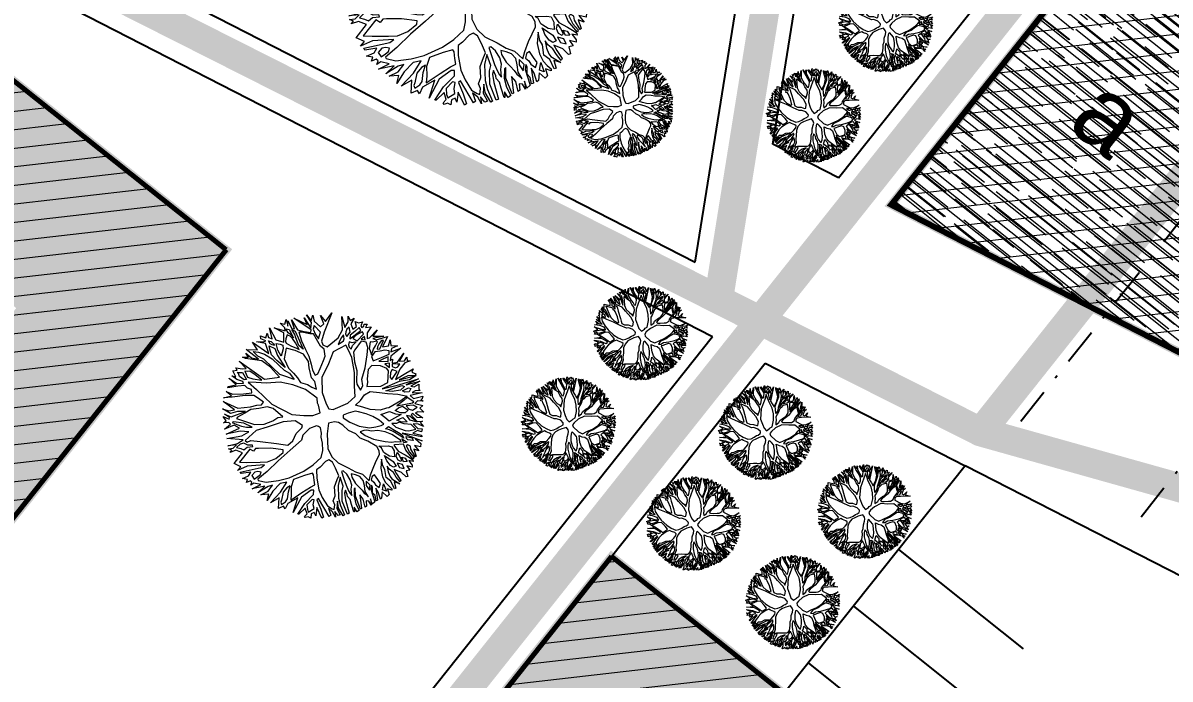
# Model space of a CAD drawing. Header units: metres. Extents: x -664657 to -643449, y -1076720 to -1062383.
# Drawn here: x -660393.02 to -660353.42, y -1066164.89 to -1066142.26 of the extents above; entities that cross this region are included whole.
import ezdxf

# ---------------------------------------------------------------- set-up
doc = ezdxf.new("R2010")
doc.units = ezdxf.units.M
doc.header["$LTSCALE"] = 0.1
for name, pattern in [('DASHDOT', [25.4, 12.7, -6.35, 0, -6.35]), ('DASHED', [19.05, 12.7, -6.35]), ('DIVIDE', [31.75, 12.7, -6.35, 0, -6.35, 0, -6.35])]:
    doc.linetypes.add(name, pattern=pattern)
doc.layers.get('0').update_dxf_attribs({"color": 8, "lineweight": 9})
for name, color, linetype in [('AA_THER_DOPRAVA', 142, 'Continuous'), ('AA_THER_KOMUNIKACE', 201, 'Continuous'), ('AA_THER_osy', 46, 'DASHDOT'), ('AA_THER_popis', 6, 'Continuous'), ('AA_THER_srafy', 52, 'Continuous'), ('AA_THER_SRAFY KATASTR', 14, 'Continuous'), ('AA_THER_čerchovaná', 84, 'DIVIDE')]:
    doc.layers.add(name, color=color, linetype=linetype)
doc.layers.add('AA_THER_silná', color=1, linetype='Continuous', lineweight=70)
doc.layers.add('AA_THER_STAFAZ', color=252, linetype='Continuous', lineweight=0)
doc.styles.get("Standard").update_dxf_attribs({"font": 'arial.ttf', "width": 0.8})
pattern_1 = [(6.512676, (-656030.26, -1069498.5804), (-0.07202362, 0.63090221), [])]

# ---------------------------------------------------------------- blocks, each defined once
blk = doc.blocks.new('A$C0C461CEA')
for p, q in [((0.191, 0.795), (0.205, 0.826)), ((0.205, 0.826), (0.247, 0.779)), ((0.303, 0.735), (0.335, 0.855)), ((0.335, 0.855), (0.332, 0.706)), ((0.448, 0.732), (0.381, 0.832)), ((0.381, 0.832), (0.473, 0.745)), ((0.483, 0.777), (0.463, 0.845)), ((0.463, 0.845), (0.503, 0.812)), ((0.503, 0.812), (0.541, 0.849)), ((0.541, 0.849), (0.523, 0.775)), ((0.523, 0.775), (0.552, 0.829)), ((0.552, 0.829), (0.55, 0.733)), ((-0.025, 0.681), (-0.029, 0.73)), ((-0.029, 0.73), (-0.001, 0.656)), ((0.063, 0.606), (-0.009, 0.765)), ((-0.009, 0.765), (0.101, 0.706)), ((0.101, 0.706), (0.094, 0.804)), ((0.094, 0.804), (0.195, 0.61)), ((0.214, 0.725), (0.134, 0.788)), ((0.134, 0.788), (0.212, 0.751)), ((0.231, 0.749), (0.191, 0.795)), ((0.195, 0.61), (0.214, 0.725)), ((0.212, 0.751), (0.231, 0.749)), ((0.247, 0.779), (0.283, 0.818)), ((0.256, 0.734), (0.28, 0.713)), ((0.257, 0.695), (0.256, 0.734)), ((0.283, 0.818), (0.273, 0.766)), ((0.273, 0.766), (0.303, 0.735)), ((0.398, 0.641), (0.448, 0.732)), ((0.473, 0.745), (0.483, 0.777)), ((0.49, 0.711), (0.491, 0.762)), ((0.491, 0.762), (0.519, 0.739)), ((0.519, 0.739), (0.518, 0.634)), ((0.544, 0.723), (0.568, 0.689)), ((0.547, 0.66), (0.544, 0.723)), ((0.55, 0.733), (0.572, 0.716)), ((0.572, 0.716), (0.592, 0.82)), ((0.592, 0.82), (0.599, 0.69)), ((0.732, 0.619), (0.623, 0.824)), ((0.623, 0.824), (0.721, 0.691)), ((0.721, 0.691), (0.725, 0.772)), ((0.725, 0.772), (0.739, 0.638)), ((0.773, 0.691), (0.762, 0.79)), ((0.762, 0.79), (0.78, 0.708)), ((0.782, 0.71), (0.826, 0.755)), ((0.826, 0.755), (0.807, 0.687)), ((-0.25, 0.553), (-0.251, 0.627)), ((-0.251, 0.627), (-0.205, 0.61)), ((-0.205, 0.61), (-0.205, 0.641)), ((-0.205, 0.641), (-0.143, 0.596)), ((-0.108, 0.579), (-0.136, 0.688)), ((-0.136, 0.688), (-0.031, 0.479)), ((-0.062, 0.681), (-0.084, 0.71)), ((-0.084, 0.71), (-0.025, 0.681)), ((0.086, 0.573), (-0.062, 0.681)), ((-0.001, 0.656), (0.063, 0.606)), ((0.049, 0.709), (0.1, 0.674)), ((0.071, 0.64), (0.049, 0.709)), ((0.115, 0.58), (0.071, 0.64)), ((0.1, 0.674), (0.148, 0.626)), ((0.148, 0.626), (0.198, 0.54)), ((0.212, 0.581), (0.226, 0.644)), ((0.226, 0.644), (0.236, 0.684)), ((0.236, 0.684), (0.278, 0.625)), ((0.272, 0.676), (0.257, 0.695)), ((0.278, 0.625), (0.267, 0.543)), ((0.291, 0.657), (0.272, 0.676)), ((0.28, 0.713), (0.29, 0.678)), ((0.29, 0.678), (0.291, 0.657)), ((0.298, 0.594), (0.316, 0.668)), ((0.316, 0.668), (0.354, 0.641)), ((0.332, 0.706), (0.398, 0.641)), ((0.354, 0.641), (0.373, 0.618)), ((0.419, 0.639), (0.417, 0.618)), ((0.438, 0.663), (0.419, 0.639)), ((0.471, 0.697), (0.438, 0.663)), ((0.482, 0.682), (0.471, 0.697)), ((0.492, 0.669), (0.482, 0.682)), ((0.505, 0.682), (0.49, 0.711)), ((0.503, 0.634), (0.492, 0.669)), ((0.512, 0.575), (0.503, 0.634)), ((0.518, 0.634), (0.505, 0.682)), ((0.53, 0.531), (0.539, 0.622)), ((0.539, 0.622), (0.547, 0.66)), ((0.568, 0.689), (0.562, 0.609)), ((0.6, 0.66), (0.581, 0.563)), ((0.599, 0.69), (0.656, 0.641)), ((0.629, 0.644), (0.6, 0.66)), ((0.699, 0.587), (0.629, 0.644)), ((0.656, 0.641), (0.716, 0.594)), ((0.716, 0.594), (0.732, 0.619)), ((0.739, 0.638), (0.773, 0.691)), ((0.785, 0.647), (0.756, 0.617)), ((0.78, 0.708), (0.782, 0.71)), ((0.811, 0.549), (0.785, 0.647)), ((0.807, 0.687), (0.84, 0.599)), ((1.024, 0.679), (0.847, 0.53)), ((0.888, 0.613), (0.897, 0.711)), ((0.897, 0.711), (0.915, 0.627)), ((0.915, 0.627), (1.024, 0.679)), ((-0.291, 0.473), (-0.326, 0.577)), ((-0.326, 0.577), (-0.279, 0.488)), ((-0.256, 0.522), (-0.284, 0.582)), ((-0.284, 0.582), (-0.25, 0.553)), ((-0.207, 0.472), (-0.256, 0.522)), ((-0.215, 0.587), (-0.164, 0.562)), ((-0.208, 0.57), (-0.215, 0.587)), ((-0.212, 0.536), (-0.208, 0.57)), ((-0.186, 0.48), (-0.212, 0.536)), ((-0.164, 0.562), (-0.163, 0.47)), ((-0.143, 0.596), (-0.108, 0.579)), ((-0.134, 0.562), (-0.138, 0.487)), ((-0.111, 0.544), (-0.134, 0.562)), ((-0.084, 0.536), (-0.111, 0.544)), ((-0.05, 0.471), (-0.084, 0.536)), ((0.141, 0.467), (0.086, 0.573)), ((0.154, 0.458), (0.115, 0.58)), ((0.198, 0.54), (0.234, 0.438)), ((0.236, 0.499), (0.212, 0.581)), ((0.267, 0.543), (0.281, 0.388)), ((0.299, 0.519), (0.298, 0.594)), ((0.359, 0.578), (0.299, 0.519)), ((0.392, 0.572), (0.318, 0.477)), ((0.373, 0.618), (0.359, 0.578)), ((0.469, 0.501), (0.392, 0.572)), ((0.417, 0.618), (0.449, 0.568)), ((0.449, 0.568), (0.492, 0.518)), ((0.492, 0.518), (0.511, 0.491)), ((0.511, 0.491), (0.512, 0.575)), ((0.551, 0.471), (0.53, 0.531)), ((0.562, 0.609), (0.551, 0.471)), ((0.581, 0.563), (0.574, 0.456)), ((0.735, 0.569), (0.699, 0.587)), ((0.736, 0.502), (0.735, 0.569)), ((0.756, 0.617), (0.75, 0.55)), ((0.75, 0.55), (0.759, 0.494)), ((0.759, 0.494), (0.811, 0.549)), ((0.847, 0.53), (0.772, 0.454)), ((0.84, 0.599), (0.888, 0.613)), ((1.039, 0.454), (1.103, 0.589)), ((1.103, 0.589), (1.074, 0.465)), ((1.137, 0.506), (1.166, 0.562)), ((1.166, 0.562), (1.164, 0.508)), ((-0.394, 0.388), (-0.424, 0.459)), ((-0.424, 0.459), (-0.372, 0.399)), ((-0.386, 0.487), (-0.377, 0.497)), ((-0.28, 0.452), (-0.386, 0.487)), ((-0.377, 0.497), (-0.291, 0.473)), ((-0.209, 0.421), (-0.28, 0.452)), ((-0.279, 0.488), (-0.209, 0.448)), ((-0.209, 0.448), (-0.207, 0.472)), ((-0.194, 0.381), (-0.209, 0.421)), ((-0.163, 0.47), (-0.186, 0.48)), ((-0.157, 0.436), (-0.114, 0.321)), ((-0.081, 0.391), (-0.157, 0.436)), ((-0.138, 0.487), (-0.095, 0.443)), ((-0.095, 0.443), (-0.013, 0.385)), ((-0.013, 0.385), (-0.05, 0.471)), ((-0.031, 0.479), (0.019, 0.379)), ((0.175, 0.322), (0.141, 0.467)), ((0.193, 0.345), (0.154, 0.458)), ((0.234, 0.438), (0.258, 0.367)), ((0.281, 0.388), (0.236, 0.499)), ((0.314, 0.414), (0.309, 0.363)), ((0.318, 0.477), (0.314, 0.414)), ((0.532, 0.422), (0.469, 0.501)), ((0.54, 0.324), (0.532, 0.422)), ((0.574, 0.456), (0.571, 0.374)), ((0.738, 0.409), (0.736, 0.502)), ((0.772, 0.454), (0.768, 0.41)), ((0.955, 0.401), (1.039, 0.454)), ((1.06, 0.421), (1.046, 0.396)), ((1.085, 0.438), (1.06, 0.421)), ((1.074, 0.465), (1.137, 0.506)), ((1.117, 0.447), (1.085, 0.438)), ((1.102, 0.394), (1.117, 0.447)), ((1.154, 0.472), (1.142, 0.409)), ((1.142, 0.409), (1.193, 0.416)), ((1.213, 0.508), (1.154, 0.472)), ((1.164, 0.508), (1.213, 0.508)), ((1.193, 0.416), (1.206, 0.47)), ((1.206, 0.47), (1.232, 0.441)), ((1.232, 0.441), (1.276, 0.429)), ((1.276, 0.429), (1.239, 0.399)), ((-0.436, 0.238), (-0.503, 0.376)), ((-0.503, 0.376), (-0.397, 0.235)), ((-0.394, 0.371), (-0.482, 0.412)), ((-0.482, 0.412), (-0.394, 0.388)), ((-0.256, 0.32), (-0.394, 0.371)), ((-0.372, 0.399), (-0.265, 0.347)), ((-0.265, 0.347), (-0.176, 0.312)), ((-0.174, 0.275), (-0.256, 0.32)), ((-0.162, 0.346), (-0.194, 0.381)), ((-0.176, 0.312), (-0.162, 0.346)), ((-0.114, 0.321), (-0.04, 0.095)), ((0.012, 0.333), (-0.081, 0.391)), ((0.154, 0.269), (0.012, 0.333)), ((0.019, 0.379), (0.096, 0.349)), ((0.096, 0.349), (0.175, 0.322)), ((0.24, 0.295), (0.193, 0.345)), ((0.258, 0.367), (0.296, 0.309)), ((0.309, 0.363), (0.334, 0.286)), ((0.513, 0.258), (0.54, 0.324)), ((0.571, 0.374), (0.551, 0.283)), ((0.731, 0.289), (0.76, 0.363)), ((0.76, 0.363), (0.738, 0.409)), ((0.768, 0.41), (0.8, 0.37)), ((0.8, 0.37), (0.955, 0.401)), ((0.943, 0.354), (0.922, 0.336)), ((0.922, 0.336), (0.992, 0.342)), ((0.983, 0.384), (0.943, 0.354)), ((1.022, 0.404), (0.983, 0.384)), ((0.992, 0.342), (1.008, 0.359)), ((1.008, 0.359), (1.022, 0.404)), ((1.046, 0.396), (1.046, 0.37)), ((1.046, 0.37), (1.102, 0.394)), ((1.084, 0.364), (1.065, 0.329)), ((1.065, 0.329), (1.216, 0.353)), ((1.151, 0.377), (1.084, 0.364)), ((1.115, 0.327), (1.094, 0.318)), ((1.094, 0.318), (1.123, 0.272)), ((1.157, 0.334), (1.115, 0.327)), ((1.216, 0.393), (1.151, 0.377)), ((1.223, 0.332), (1.157, 0.334)), ((1.216, 0.353), (1.216, 0.393)), ((1.221, 0.303), (1.223, 0.332)), ((1.239, 0.399), (1.239, 0.378)), ((1.239, 0.378), (1.266, 0.383)), ((1.336, 0.335), (1.265, 0.299)), ((1.266, 0.383), (1.281, 0.398)), ((1.308, 0.383), (1.275, 0.358)), ((1.275, 0.358), (1.336, 0.335)), ((1.281, 0.398), (1.308, 0.383)), ((-0.577, 0.172), (-0.583, 0.229)), ((-0.583, 0.229), (-0.536, 0.174)), ((-0.526, 0.187), (-0.556, 0.247)), ((-0.556, 0.247), (-0.505, 0.187)), ((-0.495, 0.221), (-0.55, 0.309)), ((-0.55, 0.309), (-0.495, 0.256)), ((-0.495, 0.256), (-0.436, 0.238)), ((-0.415, 0.205), (-0.495, 0.221)), ((-0.397, 0.235), (-0.263, 0.181)), ((-0.142, 0.224), (-0.174, 0.275)), ((-0.114, 0.159), (-0.142, 0.224)), ((0.266, 0.178), (0.154, 0.269)), ((0.308, 0.222), (0.24, 0.295)), ((0.296, 0.309), (0.308, 0.222)), ((0.334, 0.286), (0.348, 0.221)), ((0.348, 0.221), (0.354, 0.16)), ((0.485, 0.148), (0.513, 0.258)), ((0.534, 0.218), (0.533, 0.155)), ((0.551, 0.283), (0.534, 0.218)), ((0.619, 0.192), (0.694, 0.255)), ((0.694, 0.255), (0.731, 0.289)), ((0.834, 0.289), (0.726, 0.197)), ((0.992, 0.29), (0.834, 0.289)), ((0.985, 0.138), (0.99, 0.219)), ((0.99, 0.219), (0.992, 0.29)), ((1.019, 0.28), (1.014, 0.25)), ((1.014, 0.25), (1.022, 0.223)), ((1.04, 0.305), (1.019, 0.28)), ((1.022, 0.223), (1.057, 0.251)), ((1.065, 0.28), (1.04, 0.305)), ((1.161, 0.247), (1.054, 0.196)), ((1.057, 0.251), (1.11, 0.266)), ((1.11, 0.266), (1.065, 0.28)), ((1.123, 0.272), (1.221, 0.303)), ((1.207, 0.21), (1.161, 0.247)), ((1.221, 0.277), (1.173, 0.268)), ((1.173, 0.268), (1.209, 0.239)), ((1.193, 0.151), (1.207, 0.21)), ((1.209, 0.239), (1.221, 0.277)), ((1.265, 0.299), (1.236, 0.242)), ((1.236, 0.242), (1.263, 0.236)), ((1.263, 0.236), (1.379, 0.275)), ((1.411, 0.18), (1.289, 0.213)), ((1.289, 0.213), (1.317, 0.184)), ((1.379, 0.275), (1.301, 0.236)), ((1.301, 0.236), (1.411, 0.18)), ((-0.635, 0.101), (-0.551, 0.117)), ((-0.612, 0.165), (-0.577, 0.172)), ((-0.557, 0.142), (-0.612, 0.165)), ((-0.551, 0.117), (-0.557, 0.142)), ((-0.536, 0.174), (-0.526, 0.187)), ((-0.509, 0.126), (-0.526, 0.126)), ((-0.526, 0.126), (-0.492, 0.08)), ((-0.416, 0.057), (-0.509, 0.126)), ((-0.505, 0.187), (-0.335, 0.163)), ((-0.444, 0.15), (-0.46, 0.141)), ((-0.46, 0.141), (-0.318, -0.013)), ((-0.353, 0.149), (-0.444, 0.15)), ((-0.335, 0.163), (-0.415, 0.205)), ((-0.273, 0.155), (-0.353, 0.149)), ((-0.191, 0.121), (-0.273, 0.155)), ((-0.263, 0.181), (-0.194, 0.167)), ((-0.194, 0.167), (-0.145, 0.146)), ((-0.099, 0.096), (-0.191, 0.121)), ((-0.145, 0.146), (-0.114, 0.159)), ((0.364, 0.065), (0.266, 0.178)), ((0.354, 0.16), (0.409, 0.103)), ((0.409, 0.103), (0.439, 0.053)), ((0.498, 0.096), (0.485, 0.148)), ((0.533, 0.155), (0.567, 0.153)), ((0.567, 0.153), (0.619, 0.192)), ((0.726, 0.197), (0.588, 0.099)), ((0.934, -0.024), (0.985, 0.138)), ((1.029, 0.181), (0.99, 0.078)), ((1.054, 0.196), (1.029, 0.181)), ((1.15, 0.081), (1.193, 0.151)), ((1.201, 0.118), (1.192, 0.06)), ((1.192, 0.06), (1.242, 0.105)), ((1.249, 0.194), (1.201, 0.132)), ((1.201, 0.132), (1.201, 0.118)), ((1.242, 0.105), (1.277, 0.128)), ((1.268, 0.179), (1.249, 0.194)), ((1.314, 0.169), (1.268, 0.179)), ((1.294, 0.108), (1.276, 0.086)), ((1.277, 0.128), (1.319, 0.158)), ((1.327, 0.131), (1.294, 0.108)), ((1.305, 0.077), (1.384, 0.138)), ((1.319, 0.158), (1.314, 0.169)), ((1.317, 0.184), (1.443, 0.155)), ((1.367, 0.149), (1.327, 0.131)), ((1.443, 0.155), (1.34, 0.081)), ((1.384, 0.138), (1.367, 0.149)), ((1.406, 0.061), (1.454, 0.109)), ((1.454, 0.109), (1.431, 0.05)), ((-0.493, -0.002), (-0.644, 0.041)), ((-0.644, 0.041), (-0.485, 0.03)), ((-0.519, 0.086), (-0.635, 0.101)), ((-0.485, 0.03), (-0.519, 0.086)), ((-0.492, 0.08), (-0.453, 0.038)), ((-0.453, 0.038), (-0.411, 0.003)), ((-0.354, -0.026), (-0.416, 0.057)), ((-0.411, 0.003), (-0.354, -0.026)), ((-0.05, 0.048), (-0.099, 0.096)), ((0, -0.086), (-0.05, 0.048)), ((-0.04, 0.095), (0.101, -0.11)), ((0.435, -0.079), (0.364, 0.065)), ((0.439, 0.053), (0.476, 0.01)), ((0.476, 0.01), (0.498, 0.096)), ((0.588, 0.099), (0.514, -0.053)), ((0.99, 0.078), (0.966, -0.017)), ((1.064, -0.035), (1.15, 0.081)), ((1.184, 0.044), (1.176, -0.007)), ((1.242, 0.072), (1.184, 0.044)), ((1.297, 0.051), (1.242, 0.072)), ((1.276, 0.086), (1.305, 0.077)), ((1.347, 0.037), (1.297, 0.051)), ((1.34, 0.081), (1.406, 0.061)), ((1.386, 0.006), (1.347, 0.037)), ((1.367, -0.026), (1.386, 0.006)), ((1.421, 0.016), (1.398, -0.011)), ((1.495, 0.013), (1.421, 0.016)), ((1.431, 0.05), (1.495, 0.013)), ((-0.599, -0.118), (-0.687, -0.081)), ((-0.687, -0.081), (-0.582, -0.108)), ((-0.508, -0.101), (-0.659, -0.004)), ((-0.659, -0.004), (-0.5, -0.057)), ((-0.544, -0.105), (-0.508, -0.101)), ((-0.5, -0.057), (-0.412, -0.054)), ((-0.412, -0.054), (-0.493, -0.002)), ((-0.33, -0.078), (-0.491, -0.12)), ((-0.208, -0.104), (-0.33, -0.078)), ((-0.318, -0.013), (-0.221, -0.06)), ((-0.221, -0.06), (-0.118, -0.072)), ((-0.118, -0.072), (-0.051, -0.067)), ((-0.051, -0.067), (0, -0.086)), ((0.412, -0.132), (0.435, -0.079)), ((0.514, -0.053), (0.492, -0.182)), ((0.864, -0.159), (0.934, -0.024)), ((0.966, -0.017), (0.908, -0.119)), ((0.973, -0.127), (1.064, -0.035)), ((1.084, -0.067), (1.026, -0.151)), ((1.138, -0.047), (1.084, -0.067)), ((1.225, -0.095), (1.138, -0.047)), ((1.176, -0.007), (1.277, -0.02)), ((1.271, -0.153), (1.225, -0.095)), ((1.231, -0.04), (1.321, -0.091)), ((1.289, -0.041), (1.231, -0.04)), ((1.277, -0.02), (1.367, -0.026)), ((1.324, -0.116), (1.277, -0.096)), ((1.277, -0.096), (1.303, -0.157)), ((1.346, -0.047), (1.289, -0.041)), ((1.321, -0.091), (1.346, -0.047)), ((1.374, -0.053), (1.346, -0.093)), ((1.346, -0.093), (1.374, -0.091)), ((1.374, -0.091), (1.353, -0.129)), ((1.514, -0.029), (1.374, -0.053)), ((1.398, -0.011), (1.514, -0.029)), ((1.41, -0.147), (1.519, -0.094)), ((1.519, -0.094), (1.431, -0.145)), ((-0.701, -0.157), (-0.672, -0.144)), ((-0.634, -0.167), (-0.701, -0.157)), ((-0.672, -0.144), (-0.697, -0.115)), ((-0.697, -0.115), (-0.649, -0.134)), ((-0.649, -0.134), (-0.599, -0.118)), ((-0.583, -0.227), (-0.634, -0.167)), ((-0.561, -0.129), (-0.611, -0.142)), ((-0.611, -0.142), (-0.575, -0.175)), ((-0.582, -0.108), (-0.544, -0.105)), ((-0.575, -0.175), (-0.552, -0.204)), ((-0.519, -0.137), (-0.561, -0.129)), ((-0.552, -0.204), (-0.506, -0.197)), ((-0.491, -0.179), (-0.519, -0.137)), ((-0.506, -0.197), (-0.448, -0.22)), ((-0.491, -0.12), (-0.481, -0.145)), ((-0.444, -0.203), (-0.491, -0.179)), ((-0.481, -0.145), (-0.435, -0.149)), ((-0.448, -0.22), (-0.444, -0.203)), ((-0.435, -0.149), (-0.35, -0.207)), ((-0.023, -0.134), (-0.208, -0.104)), ((0.101, -0.19), (-0.023, -0.134)), ((0.101, -0.11), (0.215, -0.18)), ((0.147, -0.271), (0.101, -0.19)), ((0.215, -0.18), (0.302, -0.23)), ((0.386, -0.241), (0.412, -0.157)), ((0.412, -0.157), (0.412, -0.132)), ((0.492, -0.182), (0.493, -0.246)), ((0.814, -0.262), (0.864, -0.159)), ((0.908, -0.119), (0.897, -0.15)), ((0.897, -0.15), (0.901, -0.228)), ((0.901, -0.228), (0.946, -0.198)), ((0.946, -0.198), (0.973, -0.127)), ((1.009, -0.187), (0.98, -0.225)), ((1.026, -0.151), (1.009, -0.187)), ((1.208, -0.294), (1.276, -0.187)), ((1.276, -0.187), (1.271, -0.153)), ((1.318, -0.192), (1.287, -0.212)), ((1.303, -0.157), (1.324, -0.116)), ((1.356, -0.236), (1.318, -0.192)), ((1.347, -0.14), (1.333, -0.161)), ((1.333, -0.161), (1.36, -0.194)), ((1.368, -0.148), (1.347, -0.14)), ((1.353, -0.129), (1.41, -0.147)), ((1.36, -0.194), (1.389, -0.194)), ((1.4, -0.166), (1.368, -0.148)), ((1.389, -0.194), (1.421, -0.179)), ((1.476, -0.191), (1.394, -0.229)), ((1.421, -0.179), (1.4, -0.166)), ((1.431, -0.145), (1.486, -0.17)), ((1.541, -0.201), (1.476, -0.191)), ((1.486, -0.17), (1.527, -0.148)), ((1.527, -0.148), (1.511, -0.184)), ((1.511, -0.184), (1.541, -0.201)), ((-0.721, -0.288), (-0.583, -0.227)), ((-0.67, -0.354), (-0.721, -0.288)), ((-0.49, -0.229), (-0.658, -0.302)), ((-0.658, -0.302), (-0.588, -0.343)), ((-0.465, -0.267), (-0.49, -0.229)), ((-0.431, -0.251), (-0.465, -0.267)), ((-0.402, -0.266), (-0.431, -0.251)), ((-0.281, -0.328), (-0.402, -0.266)), ((-0.35, -0.207), (-0.2, -0.314)), ((0.046, -0.318), (0.128, -0.29)), ((0.128, -0.29), (0.147, -0.271)), ((0.302, -0.23), (0.386, -0.241)), ((0.493, -0.246), (0.533, -0.274)), ((0.533, -0.274), (0.71, -0.29)), ((0.71, -0.29), (0.814, -0.262)), ((0.846, -0.329), (0.914, -0.295)), ((0.914, -0.295), (0.987, -0.292)), ((0.98, -0.225), (1.12, -0.297)), ((0.987, -0.292), (1.076, -0.35)), ((1.12, -0.297), (1.208, -0.294)), ((1.287, -0.212), (1.256, -0.26)), ((1.256, -0.26), (1.262, -0.288)), ((1.262, -0.288), (1.356, -0.236)), ((1.394, -0.229), (1.298, -0.308)), ((1.298, -0.308), (1.389, -0.301)), ((1.389, -0.301), (1.527, -0.295)), ((1.527, -0.295), (1.496, -0.321)), ((-0.722, -0.374), (-0.67, -0.354)), ((-0.605, -0.381), (-0.722, -0.374)), ((-0.705, -0.422), (-0.705, -0.403)), ((-0.705, -0.403), (-0.475, -0.468)), ((-0.429, -0.459), (-0.605, -0.381)), ((-0.588, -0.343), (-0.459, -0.411)), ((-0.459, -0.411), (-0.383, -0.446)), ((-0.167, -0.411), (-0.281, -0.328)), ((-0.2, -0.314), (-0.141, -0.358)), ((-0.182, -0.436), (-0.167, -0.411)), ((-0.141, -0.358), (-0.098, -0.387)), ((0.06, -0.41), (-0.099, -0.448)), ((-0.098, -0.387), (-0.025, -0.371)), ((-0.025, -0.371), (0.046, -0.318)), ((0.101, -0.37), (0.06, -0.41)), ((0.202, -0.337), (0.101, -0.37)), ((0.284, -0.347), (0.202, -0.337)), ((0.301, -0.364), (0.284, -0.347)), ((0.295, -0.448), (0.313, -0.389)), ((0.313, -0.389), (0.301, -0.364)), ((0.414, -0.386), (0.348, -0.481)), ((0.482, -0.404), (0.414, -0.386)), ((0.518, -0.429), (0.482, -0.404)), ((0.601, -0.382), (0.587, -0.408)), ((0.587, -0.408), (0.628, -0.487)), ((0.66, -0.39), (0.601, -0.382)), ((0.74, -0.406), (0.66, -0.39)), ((0.768, -0.431), (0.74, -0.406)), ((0.773, -0.347), (0.846, -0.329)), ((0.833, -0.407), (0.773, -0.347)), ((0.896, -0.469), (0.833, -0.407)), ((1.076, -0.35), (1.146, -0.402)), ((1.322, -0.346), (1.122, -0.328)), ((1.122, -0.328), (1.314, -0.377)), ((1.146, -0.366), (1.331, -0.398)), ((1.205, -0.406), (1.146, -0.366)), ((1.146, -0.402), (1.247, -0.462)), ((1.293, -0.438), (1.205, -0.406)), ((1.314, -0.377), (1.526, -0.421)), ((1.436, -0.382), (1.322, -0.346)), ((1.331, -0.398), (1.35, -0.423)), ((1.439, -0.334), (1.334, -0.329)), ((1.334, -0.329), (1.521, -0.375)), ((1.526, -0.421), (1.375, -0.412)), ((1.375, -0.412), (1.53, -0.449)), ((1.521, -0.375), (1.436, -0.382)), ((1.513, -0.369), (1.439, -0.334)), ((1.496, -0.321), (1.528, -0.358)), ((1.528, -0.358), (1.513, -0.369)), ((-0.671, -0.512), (-0.715, -0.477)), ((-0.715, -0.477), (-0.643, -0.483)), ((-0.602, -0.457), (-0.705, -0.422)), ((-0.697, -0.539), (-0.671, -0.512)), ((-0.643, -0.483), (-0.602, -0.457)), ((-0.562, -0.478), (-0.608, -0.497)), ((-0.608, -0.497), (-0.603, -0.545)), ((-0.528, -0.49), (-0.562, -0.478)), ((-0.5, -0.512), (-0.528, -0.49)), ((-0.523, -0.534), (-0.5, -0.512)), ((-0.475, -0.468), (-0.429, -0.459)), ((-0.274, -0.489), (-0.439, -0.537)), ((-0.383, -0.446), (-0.284, -0.456)), ((-0.284, -0.456), (-0.182, -0.436)), ((-0.099, -0.448), (-0.274, -0.489)), ((0.252, -0.551), (0.271, -0.484)), ((0.271, -0.484), (0.295, -0.448)), ((0.348, -0.481), (0.309, -0.559)), ((0.544, -0.477), (0.518, -0.429)), ((0.574, -0.561), (0.544, -0.477)), ((0.628, -0.487), (0.7, -0.576)), ((0.831, -0.489), (0.768, -0.431)), ((0.885, -0.552), (0.831, -0.489)), ((0.987, -0.527), (0.896, -0.469)), ((1.247, -0.462), (1.328, -0.531)), ((1.35, -0.423), (1.293, -0.438)), ((1.308, -0.455), (1.382, -0.454)), ((1.323, -0.478), (1.308, -0.455)), ((1.367, -0.498), (1.323, -0.478)), ((1.403, -0.475), (1.367, -0.498)), ((1.382, -0.454), (1.403, -0.475)), ((1.53, -0.449), (1.415, -0.452)), ((1.415, -0.452), (1.445, -0.477)), ((1.445, -0.477), (1.505, -0.474)), ((1.505, -0.474), (1.477, -0.522)), ((-0.651, -0.541), (-0.697, -0.539)), ((-0.67, -0.585), (-0.643, -0.564)), ((-0.628, -0.583), (-0.67, -0.585)), ((-0.643, -0.564), (-0.651, -0.541)), ((-0.569, -0.633), (-0.628, -0.583)), ((-0.603, -0.545), (-0.555, -0.54)), ((-0.569, -0.566), (-0.571, -0.578)), ((-0.571, -0.578), (-0.503, -0.638)), ((-0.439, -0.537), (-0.569, -0.566)), ((-0.555, -0.54), (-0.523, -0.534)), ((0.215, -0.623), (0.252, -0.551)), ((0.309, -0.559), (0.276, -0.629)), ((0.627, -0.632), (0.574, -0.561)), ((0.7, -0.576), (0.793, -0.643)), ((0.927, -0.618), (0.885, -0.552)), ((0.953, -0.683), (0.927, -0.618)), ((0.973, -0.572), (1.072, -0.589)), ((0.997, -0.622), (0.973, -0.572)), ((1.063, -0.541), (0.987, -0.527)), ((1.084, -0.55), (1.063, -0.541)), ((1.072, -0.589), (1.119, -0.642)), ((1.24, -0.542), (1.084, -0.55)), ((1.135, -0.61), (1.181, -0.601)), ((1.169, -0.658), (1.135, -0.61)), ((1.271, -0.556), (1.173, -0.572)), ((1.173, -0.572), (1.345, -0.623)), ((1.181, -0.601), (1.228, -0.603)), ((1.228, -0.603), (1.262, -0.674)), ((1.328, -0.531), (1.24, -0.542)), ((1.32, -0.545), (1.271, -0.556)), ((1.362, -0.62), (1.32, -0.545)), ((1.492, -0.575), (1.361, -0.539)), ((1.361, -0.539), (1.376, -0.585)), ((1.376, -0.585), (1.48, -0.613)), ((1.434, -0.521), (1.395, -0.521)), ((1.395, -0.521), (1.492, -0.575)), ((1.485, -0.543), (1.434, -0.521)), ((1.48, -0.613), (1.461, -0.634)), ((1.477, -0.522), (1.485, -0.543)), ((-0.537, -0.67), (-0.676, -0.63)), ((-0.676, -0.63), (-0.569, -0.633)), ((-0.639, -0.698), (-0.537, -0.67)), ((-0.507, -0.691), (-0.639, -0.698)), ((-0.532, -0.735), (-0.456, -0.699)), ((-0.456, -0.699), (-0.507, -0.691)), ((-0.503, -0.638), (-0.373, -0.687)), ((-0.373, -0.687), (-0.256, -0.714)), ((-0.256, -0.714), (-0.076, -0.727)), ((-0.076, -0.727), (0.048, -0.713)), ((0.048, -0.713), (0.165, -0.682)), ((0.165, -0.682), (0.215, -0.623)), ((0.276, -0.629), (0.273, -0.73)), ((0.648, -0.697), (0.627, -0.632)), ((0.706, -0.765), (0.648, -0.697)), ((0.68, -0.635), (0.71, -0.698)), ((0.723, -0.641), (0.68, -0.635)), ((0.71, -0.698), (0.771, -0.775)), ((0.755, -0.654), (0.723, -0.641)), ((0.793, -0.687), (0.755, -0.654)), ((0.793, -0.643), (0.86, -0.669)), ((0.861, -0.713), (0.793, -0.687)), ((0.86, -0.669), (0.919, -0.683)), ((0.923, -0.765), (0.861, -0.713)), ((0.919, -0.683), (0.953, -0.683)), ((1.018, -0.681), (0.997, -0.622)), ((1.087, -0.68), (1.018, -0.681)), ((1.033, -0.716), (1.053, -0.774)), ((1.078, -0.743), (1.033, -0.716)), ((1.171, -0.679), (1.087, -0.68)), ((1.099, -0.713), (1.174, -0.717)), ((1.139, -0.759), (1.099, -0.713)), ((1.119, -0.642), (1.171, -0.679)), ((1.218, -0.683), (1.169, -0.658)), ((1.174, -0.717), (1.193, -0.78)), ((1.262, -0.674), (1.218, -0.683)), ((1.22, -0.716), (1.225, -0.775)), ((1.246, -0.741), (1.22, -0.716)), ((1.339, -0.652), (1.266, -0.621)), ((1.266, -0.621), (1.279, -0.67)), ((1.279, -0.67), (1.304, -0.696)), ((1.304, -0.696), (1.367, -0.69)), ((1.367, -0.69), (1.339, -0.652)), ((1.345, -0.623), (1.362, -0.62)), ((1.404, -0.631), (1.364, -0.641)), ((1.364, -0.641), (1.432, -0.706)), ((1.432, -0.706), (1.386, -0.715)), ((1.386, -0.715), (1.406, -0.775)), ((1.457, -0.664), (1.404, -0.631)), ((1.461, -0.634), (1.444, -0.636)), ((1.444, -0.636), (1.457, -0.664)), ((-0.54, -0.767), (-0.622, -0.732)), ((-0.622, -0.732), (-0.532, -0.735)), ((-0.483, -0.76), (-0.59, -0.822)), ((-0.59, -0.822), (-0.54, -0.767)), ((-0.568, -0.862), (-0.416, -0.81)), ((-0.374, -0.724), (-0.483, -0.76)), ((-0.388, -0.824), (-0.446, -0.892)), ((-0.416, -0.81), (-0.302, -0.746)), ((-0.329, -0.8), (-0.388, -0.824)), ((-0.302, -0.746), (-0.374, -0.724)), ((-0.335, -0.847), (-0.287, -0.798)), ((-0.287, -0.798), (-0.329, -0.8)), ((-0.283, -0.813), (-0.322, -0.887)), ((-0.221, -0.753), (-0.283, -0.813)), ((-0.092, -0.771), (-0.221, -0.753)), ((-0.004, -0.791), (-0.092, -0.771)), ((-0.024, -0.869), (-0.002, -0.812)), ((-0.002, -0.812), (-0.004, -0.791)), ((0.055, -0.78), (0.014, -0.86)), ((0.103, -0.771), (0.055, -0.78)), ((0.185, -0.745), (0.103, -0.771)), ((0.227, -0.745), (0.185, -0.745)), ((0.25, -0.786), (0.227, -0.745)), ((0.249, -0.862), (0.25, -0.786)), ((0.273, -0.73), (0.303, -0.824)), ((0.303, -0.824), (0.376, -0.924)), ((0.766, -0.864), (0.706, -0.765)), ((0.771, -0.775), (0.873, -0.86)), ((0.975, -0.826), (0.923, -0.765)), ((0.943, -0.738), (0.987, -0.729)), ((0.979, -0.769), (0.943, -0.738)), ((1.005, -0.804), (0.979, -0.769)), ((0.987, -0.729), (1.026, -0.796)), ((1.045, -0.869), (1.005, -0.804)), ((1.026, -0.796), (1.051, -0.84)), ((1.053, -0.774), (1.127, -0.856)), ((1.111, -0.744), (1.078, -0.743)), ((1.151, -0.786), (1.111, -0.744)), ((1.193, -0.78), (1.139, -0.759)), ((1.217, -0.83), (1.151, -0.786)), ((1.225, -0.775), (1.289, -0.835)), ((1.269, -0.792), (1.246, -0.741)), ((1.292, -0.73), (1.269, -0.733)), ((1.269, -0.733), (1.293, -0.833)), ((1.289, -0.835), (1.269, -0.792)), ((1.314, -0.791), (1.292, -0.73)), ((1.366, -0.826), (1.314, -0.791)), ((1.351, -0.74), (1.321, -0.736)), ((1.321, -0.736), (1.366, -0.826)), ((1.406, -0.775), (1.351, -0.74)), ((-0.457, -0.859), (-0.568, -0.862)), ((-0.519, -0.958), (-0.457, -0.859)), ((-0.463, -0.909), (-0.469, -0.936)), ((-0.446, -0.892), (-0.463, -0.909)), ((-0.415, -0.93), (-0.381, -0.913)), ((-0.381, -0.913), (-0.335, -0.847)), ((-0.322, -0.887), (-0.355, -0.942)), ((-0.355, -0.942), (-0.206, -0.924)), ((-0.206, -0.924), (-0.095, -0.918)), ((-0.095, -0.918), (-0.04, -0.918)), ((-0.04, -0.918), (-0.024, -0.869)), ((0.014, -0.86), (-0.027, -0.987)), ((0.243, -0.953), (0.249, -0.862)), ((0.292, -0.925), (0.277, -0.999)), ((0.309, -0.927), (0.292, -0.925)), ((0.33, -0.981), (0.309, -0.927)), ((0.376, -0.924), (0.427, -1.003)), ((0.75, -0.958), (0.766, -0.918)), ((0.766, -0.918), (0.766, -0.864)), ((0.789, -0.874), (0.884, -0.921)), ((0.804, -0.903), (0.789, -0.874)), ((0.804, -0.956), (0.804, -0.903)), ((0.873, -0.86), (0.932, -0.9)), ((0.884, -0.921), (0.914, -0.946)), ((0.932, -0.9), (0.98, -0.916)), ((1.031, -0.928), (0.975, -0.826)), ((0.98, -0.916), (1.029, -0.945)), ((1.075, -0.925), (1.045, -0.869)), ((1.05, -0.921), (1.086, -0.98)), ((1.051, -0.97), (1.05, -0.921)), ((1.051, -0.84), (1.075, -0.882)), ((1.075, -0.882), (1.075, -0.925)), ((1.259, -1.006), (1.085, -0.865)), ((1.085, -0.865), (1.242, -1.046)), ((1.098, -0.94), (1.107, -0.921)), ((1.107, -0.921), (1.156, -0.965)), ((1.127, -0.856), (1.163, -0.878)), ((1.163, -0.878), (1.239, -0.897)), ((1.249, -0.922), (1.189, -0.924)), ((1.189, -0.924), (1.265, -0.987)), ((1.239, -0.897), (1.217, -0.83)), ((1.293, -0.863), (1.24, -0.831)), ((1.24, -0.831), (1.264, -0.903)), ((1.281, -0.953), (1.249, -0.922)), ((1.264, -0.903), (1.302, -0.93)), ((1.293, -0.833), (1.345, -0.856)), ((1.327, -0.913), (1.293, -0.863)), ((1.345, -0.856), (1.318, -0.856)), ((1.318, -0.856), (1.327, -0.913)), ((-0.458, -0.964), (-0.519, -0.958)), ((-0.469, -0.936), (-0.415, -0.93)), ((-0.456, -0.999), (-0.458, -0.964)), ((-0.402, -0.959), (-0.456, -0.999)), ((-0.275, -0.955), (-0.402, -0.959)), ((-0.396, -1.075), (-0.275, -0.955)), ((-0.237, -0.968), (-0.396, -1.075)), ((-0.105, -0.95), (-0.237, -0.968)), ((-0.235, -1.047), (-0.102, -1.004)), ((-0.078, -0.962), (-0.105, -0.95)), ((-0.102, -1.004), (-0.078, -0.962)), ((-0.027, -0.987), (-0.034, -1.08)), ((0.142, -1.04), (0.206, -0.982)), ((0.246, -0.974), (0.184, -1.043)), ((0.206, -0.982), (0.243, -0.953)), ((0.23, -1.077), (0.246, -0.974)), ((0.277, -0.999), (0.264, -1.085)), ((0.333, -1.053), (0.33, -0.981)), ((0.374, -0.999), (0.362, -1.036)), ((0.41, -1.033), (0.374, -0.999)), ((0.427, -1.003), (0.48, -1.062)), ((0.631, -1.046), (0.693, -0.999)), ((0.746, -1.013), (0.692, -1.098)), ((0.693, -0.999), (0.75, -0.958)), ((0.726, -1.085), (0.746, -1.013)), ((0.793, -1.031), (0.796, -0.994)), ((0.796, -0.994), (0.85, -1.098)), ((0.813, -0.977), (0.804, -0.956)), ((0.841, -1.024), (0.813, -0.977)), ((0.885, -1.058), (0.841, -1.024)), ((0.914, -0.998), (0.885, -1.058)), ((0.906, -1.064), (0.934, -1.03)), ((0.914, -0.946), (0.914, -0.998)), ((0.934, -1.03), (0.94, -1.076)), ((0.939, -0.942), (0.95, -1.023)), ((0.95, -0.942), (0.939, -0.942)), ((1.04, -0.98), (0.95, -0.942)), ((0.95, -1.023), (1.001, -1.095)), ((1.029, -0.945), (1.031, -0.928)), ((1.032, -1.052), (1.04, -0.98)), ((1.086, -0.98), (1.051, -0.97)), ((1.059, -1.012), (1.058, -1.092)), ((1.08, -1.009), (1.059, -1.012)), ((1.097, -1.037), (1.08, -1.009)), ((1.105, -0.963), (1.098, -0.94)), ((1.156, -0.996), (1.105, -0.963)), ((1.156, -0.965), (1.156, -0.996)), ((1.242, -1.046), (1.185, -0.992)), ((1.185, -0.992), (1.213, -1.063)), ((1.265, -0.987), (1.259, -1.006)), ((1.302, -0.93), (1.281, -0.953)), ((-0.36, -1.114), (-0.235, -1.047)), ((-0.351, -1.121), (-0.36, -1.114)), ((-0.255, -1.094), (-0.351, -1.121)), ((-0.267, -1.159), (-0.255, -1.094)), ((-0.242, -1.119), (-0.248, -1.151)), ((-0.222, -1.071), (-0.242, -1.119)), ((-0.142, -1.045), (-0.222, -1.071)), ((-0.172, -1.146), (-0.16, -1.106)), ((-0.16, -1.106), (-0.125, -1.059)), ((-0.125, -1.059), (-0.142, -1.045)), ((-0.098, -1.074), (-0.109, -1.185)), ((-0.075, -1.069), (-0.098, -1.074)), ((-0.066, -1.3), (-0.075, -1.069)), ((-0.034, -1.08), (-0.027, -1.189)), ((0.056, -1.171), (0.102, -1.129)), ((0.102, -1.129), (0.142, -1.04)), ((0.184, -1.043), (0.122, -1.171)), ((0.143, -1.221), (0.197, -1.113)), ((0.197, -1.113), (0.23, -1.077)), ((0.232, -1.127), (0.207, -1.153)), ((0.227, -1.18), (0.232, -1.127)), ((0.264, -1.085), (0.258, -1.15)), ((0.294, -1.15), (0.321, -1.112)), ((0.321, -1.112), (0.333, -1.053)), ((0.362, -1.036), (0.365, -1.114)), ((0.365, -1.114), (0.382, -1.166)), ((0.444, -1.071), (0.41, -1.033)), ((0.443, -1.184), (0.457, -1.127)), ((0.457, -1.127), (0.444, -1.071)), ((0.48, -1.062), (0.512, -1.16)), ((0.512, -1.16), (0.558, -1.109)), ((0.564, -1.133), (0.538, -1.164)), ((0.558, -1.109), (0.631, -1.046)), ((0.596, -1.13), (0.564, -1.133)), ((0.603, -1.193), (0.596, -1.13)), ((0.692, -1.098), (0.664, -1.19)), ((0.695, -1.217), (0.726, -1.131)), ((0.726, -1.131), (0.726, -1.085)), ((0.766, -1.11), (0.745, -1.173)), ((0.77, -1.152), (0.766, -1.11)), ((0.79, -1.059), (0.793, -1.031)), ((0.802, -1.122), (0.79, -1.059)), ((0.821, -1.155), (0.802, -1.122)), ((0.85, -1.098), (0.854, -1.157)), ((0.88, -1.134), (0.881, -1.188)), ((0.924, -1.173), (0.88, -1.134)), ((0.903, -1.11), (0.906, -1.064)), ((0.924, -1.139), (0.903, -1.11)), ((0.939, -1.127), (0.924, -1.139)), ((0.94, -1.076), (0.939, -1.127)), ((0.949, -1.154), (0.955, -1.101)), ((0.955, -1.101), (0.983, -1.126)), ((0.983, -1.126), (0.985, -1.168)), ((1.001, -1.095), (1.036, -1.157)), ((1.059, -1.178), (1.032, -1.052)), ((1.058, -1.092), (1.075, -1.163)), ((1.085, -1.069), (1.097, -1.037)), ((1.092, -1.167), (1.085, -1.069)), ((1.115, -1.083), (1.103, -1.165)), ((1.155, -1.127), (1.115, -1.083)), ((1.192, -1.097), (1.14, -1.053)), ((1.14, -1.053), (1.155, -1.127)), ((1.213, -1.063), (1.192, -1.097)), ((-0.305, -1.172), (-0.267, -1.159)), ((-0.305, -1.187), (-0.305, -1.172)), ((-0.273, -1.193), (-0.305, -1.187)), ((-0.254, -1.22), (-0.273, -1.193)), ((-0.227, -1.182), (-0.254, -1.22)), ((-0.248, -1.151), (-0.172, -1.146)), ((-0.189, -1.184), (-0.227, -1.182)), ((-0.141, -1.15), (-0.193, -1.224)), ((-0.193, -1.224), (-0.189, -1.184)), ((-0.146, -1.278), (-0.141, -1.15)), ((-0.109, -1.185), (-0.125, -1.278)), ((-0.029, -1.216), (-0.041, -1.296)), ((-0.006, -1.273), (-0.029, -1.216)), ((-0.027, -1.189), (0.003, -1.241)), ((0.022, -1.26), (0.051, -1.215)), ((0.051, -1.215), (0.056, -1.171)), ((0.097, -1.194), (0.053, -1.265)), ((0.072, -1.268), (0.097, -1.194)), ((0.122, -1.171), (0.102, -1.252)), ((0.128, -1.374), (0.143, -1.221)), ((0.183, -1.225), (0.149, -1.374)), ((0.207, -1.153), (0.183, -1.225)), ((0.219, -1.203), (0.227, -1.18)), ((0.228, -1.245), (0.219, -1.203)), ((0.258, -1.15), (0.261, -1.188)), ((0.261, -1.188), (0.267, -1.213)), ((0.284, -1.234), (0.264, -1.316)), ((0.267, -1.213), (0.294, -1.15)), ((0.325, -1.162), (0.284, -1.234)), ((0.297, -1.24), (0.34, -1.156)), ((0.34, -1.156), (0.325, -1.162)), ((0.382, -1.166), (0.395, -1.216)), ((0.395, -1.216), (0.4, -1.254)), ((0.418, -1.245), (0.443, -1.184)), ((0.48, -1.148), (0.458, -1.192)), ((0.458, -1.192), (0.465, -1.255)), ((0.465, -1.255), (0.5, -1.209)), ((0.5, -1.209), (0.48, -1.148)), ((0.513, -1.215), (0.486, -1.253)), ((0.513, -1.24), (0.513, -1.215)), ((0.538, -1.164), (0.551, -1.2)), ((0.551, -1.2), (0.555, -1.234)), ((0.555, -1.234), (0.577, -1.28)), ((0.61, -1.247), (0.603, -1.193)), ((0.664, -1.19), (0.665, -1.262)), ((0.724, -1.278), (0.695, -1.217)), ((0.745, -1.173), (0.74, -1.228)), ((0.74, -1.228), (0.746, -1.259)), ((0.794, -1.206), (0.77, -1.152)), ((0.797, -1.267), (0.794, -1.206)), ((0.873, -1.249), (0.817, -1.181)), ((0.817, -1.181), (0.817, -1.235)), ((0.817, -1.235), (0.825, -1.323)), ((0.854, -1.157), (0.821, -1.155)), ((0.881, -1.188), (0.919, -1.222)), ((0.919, -1.222), (0.924, -1.173)), ((0.985, -1.168), (0.949, -1.154)), ((1.007, -1.252), (0.962, -1.21)), ((0.962, -1.21), (0.967, -1.269)), ((1.044, -1.201), (1.006, -1.17)), ((1.006, -1.17), (1.011, -1.208)), ((1.015, -1.233), (1.007, -1.252)), ((1.011, -1.208), (1.015, -1.233)), ((1.036, -1.157), (1.049, -1.184)), ((1.049, -1.184), (1.044, -1.201)), ((1.075, -1.163), (1.059, -1.178)), ((1.103, -1.165), (1.092, -1.167)), ((-0.125, -1.278), (-0.146, -1.278)), ((-0.041, -1.296), (-0.066, -1.3)), ((-0.005, -1.34), (-0.006, -1.273)), ((0.016, -1.281), (-0.005, -1.34)), ((0.003, -1.241), (0.022, -1.26)), ((0.029, -1.341), (0.016, -1.281)), ((0.053, -1.265), (0.052, -1.345)), ((0.075, -1.366), (0.072, -1.268)), ((0.102, -1.252), (0.094, -1.366)), ((0.2, -1.386), (0.217, -1.3)), ((0.217, -1.3), (0.228, -1.245)), ((0.264, -1.316), (0.263, -1.398)), ((0.279, -1.392), (0.297, -1.24)), ((0.347, -1.25), (0.294, -1.391)), ((0.338, -1.397), (0.36, -1.309)), ((0.36, -1.309), (0.347, -1.25)), ((0.4, -1.254), (0.409, -1.275)), ((0.409, -1.275), (0.423, -1.315)), ((0.423, -1.315), (0.418, -1.245)), ((0.486, -1.253), (0.46, -1.398)), ((0.477, -1.394), (0.493, -1.337)), ((0.482, -1.299), (0.513, -1.24)), ((0.493, -1.337), (0.482, -1.299)), ((0.539, -1.269), (0.494, -1.396)), ((0.527, -1.399), (0.541, -1.319)), ((0.541, -1.319), (0.539, -1.269)), ((0.583, -1.338), (0.544, -1.397)), ((0.577, -1.28), (0.61, -1.247)), ((0.607, -1.407), (0.583, -1.338)), ((0.598, -1.319), (0.639, -1.264)), ((0.628, -1.352), (0.598, -1.319)), ((0.639, -1.264), (0.628, -1.352)), ((0.65, -1.333), (0.637, -1.397)), ((0.687, -1.373), (0.65, -1.333)), ((0.665, -1.262), (0.678, -1.314)), ((0.678, -1.314), (0.695, -1.358)), ((0.72, -1.371), (0.724, -1.278)), ((0.751, -1.301), (0.737, -1.372)), ((0.746, -1.259), (0.797, -1.349)), ((0.797, -1.349), (0.751, -1.301)), ((0.81, -1.334), (0.797, -1.267)), ((0.825, -1.323), (0.81, -1.334)), ((0.894, -1.316), (0.873, -1.249)), ((0.913, -1.32), (0.894, -1.316)), ((0.929, -1.257), (0.913, -1.32)), ((0.967, -1.269), (0.929, -1.257)), ((0.052, -1.345), (0.029, -1.341)), ((0.094, -1.366), (0.075, -1.366)), ((0.149, -1.374), (0.128, -1.374)), ((0.206, -1.388), (0.2, -1.386)), ((0.229, -1.342), (0.206, -1.388)), ((0.233, -1.402), (0.229, -1.342)), ((0.263, -1.398), (0.233, -1.402)), ((0.294, -1.391), (0.279, -1.392)), ((0.355, -1.395), (0.338, -1.397)), ((0.377, -1.342), (0.355, -1.395)), ((0.403, -1.357), (0.377, -1.342)), ((0.406, -1.411), (0.403, -1.357)), ((0.432, -1.344), (0.406, -1.411)), ((0.42, -1.407), (0.432, -1.344)), ((0.46, -1.398), (0.42, -1.407)), ((0.494, -1.396), (0.477, -1.394)), ((0.544, -1.397), (0.527, -1.399)), ((0.637, -1.397), (0.607, -1.407)), ((0.695, -1.358), (0.687, -1.373)), ((0.737, -1.372), (0.72, -1.371))]:
    blk.add_line(p, q)

msp = doc.modelspace()

# ---------------------------------------------------------------- hatches: boundary and pattern name
at = {"layer": 'AA_THER_srafy', "lineweight": 9}
h = msp.add_hatch(dxfattribs=at)
h.set_pattern_fill('AR-RROOF', color=253, scale=0.02, style=0)
h.set_pattern_definition([(321.512676, (-656030.26, -1069498.5804), (1.190946247, -0.297893937), [7.62, -1.016, 2.54, -0.508]), (321.512676, (-656029.57305, -1069498.8021), (0.0228439, 0.845003885), [1.524, -0.16764, 3.048, -0.381]), (321.512676, (-656029.79244, -1069498.4005), (2.279521616, -1.377561865), [4.064, -0.7112, 2.032, -0.508])])
h.paths.add_polyline_path([(-660355.434, -1066138.952), (-660363.051, -1066148.533), (-660335.678, -1066162.552), (-660333.139, -1066159.358), (-660342.763, -1066154.429), (-660353.249, -1066149.059), (-660348.171, -1066142.672)])
h.paths.add_polyline_path([(-660330.25, -1066160.838), (-660333.139, -1066159.358), (-660335.678, -1066162.552), (-660332.789, -1066164.031)])
h.paths.add_polyline_path([(-660357.727, -1066145.933), (-660355.466, -1066147.731), (-660353.699, -1066145.508), (-660355.96, -1066143.71)], flags=24)
at = {"layer": 'AA_THER_srafy'}
h = msp.add_hatch(color=31, dxfattribs=at)
h.dxf.hatch_style = 1
h.paths.add_polyline_path([(-660412.827, -1066164.54), (-660403.434, -1066172.008), (-660386.008, -1066150.091), (-660395.401, -1066142.623), (-660399.184, -1066147.381), (-660397.402, -1066148.798), (-660393.254, -1066152.097), (-660395.65, -1066155.11), (-660399.799, -1066151.812), (-660401.58, -1066150.395)])
h = msp.add_hatch(color=151, dxfattribs=at)
h.dxf.hatch_style = 1
h.paths.add_polyline_path([(-660372.981, -1066173.133), (-660377.099, -1066169.86), (-660378.881, -1066168.443), (-660390.127, -1066182.588), (-660384.228, -1066187.278), (-660384.223, -1066187.272)])
h.paths.add_polyline_path([(-660366.802, -1066165.361), (-660372.701, -1066160.671), (-660376.485, -1066165.429), (-660374.703, -1066166.846), (-660370.585, -1066170.12)])
at = {"layer": 'AA_THER_SRAFY KATASTR', "lineweight": 5}
h = msp.add_hatch(dxfattribs=at)
h.set_pattern_fill('ANSI31', color=1, scale=0.2, style=0)
h.set_pattern_definition(pattern_1)
h.paths.add_polyline_path([(-660268.113, -1066093.399), (-660254.024, -1066104.601), (-660252.779, -1066103.036), (-660243.386, -1066110.504), (-660299.499, -1066181.08), (-660310.394, -1066175.5), (-660307.855, -1066172.307), (-660314.513, -1066168.897), (-660330.25, -1066160.838), (-660332.789, -1066164.031), (-660363.051, -1066148.533), (-660355.434, -1066138.952), (-660348.171, -1066142.672), (-660336.725, -1066128.276), (-660342.987, -1066123.297), (-660335.519, -1066113.905), (-660310.439, -1066133.844), (-660302.971, -1066124.451), (-660321.789, -1066109.49), (-660318.055, -1066104.794), (-660324.317, -1066099.815), (-660316.848, -1066090.422), (-660310.586, -1066095.401), (-660299.384, -1066081.311), (-660305.646, -1066076.333), (-660298.178, -1066066.94), (-660266.868, -1066091.833)])
h = msp.add_hatch(dxfattribs=at)
h.set_pattern_fill('ANSI31', color=1, scale=0.2, style=0)
h.set_pattern_definition(pattern_1)
h.paths.add_polyline_path([(-660390.127, -1066182.588), (-660380.734, -1066190.056), (-660363.309, -1066168.139), (-660372.701, -1066160.671)])
h.paths.add_polyline_path([(-660386.008, -1066150.091), (-660395.401, -1066142.623), (-660412.827, -1066164.54), (-660403.434, -1066172.008)])

# ---------------------------------------------------------------- linework, layer by layer
at = {"layer": 'AA_THER_DOPRAVA', "color": 23, "const_width": 1}
for points in [[(-660402.746, -1066196.765), (-660305.026, -1066073.858), (-660306.276, -1066044.086)], [(-660245.504, -1066091.375), (-660282.958, -1066080.183), (-660293.025, -1066072.178), (-660359.962, -1066156.368)], [(-660402.081, -1066135.116), (-660359.962, -1066156.368), (-660324.954, -1066166.183), (-660299.053, -1066178.873), (-660244.187, -1066109.867), (-660245.504, -1066091.375)]]:
    msp.add_lwpolyline(points, dxfattribs=at)
at = {"layer": 'AA_THER_DOPRAVA', "color": 23, "linetype": 'DASHED', "ltscale": 0.5, "const_width": 1}
msp.add_lwpolyline([(-660369.011, -1066151.803), (-660357.074, -1066077.409)], dxfattribs=at)
at = {"layer": 'AA_THER_KOMUNIKACE'}
for p, q in [((-660364.867, -1066147.603), (-660306.877, -1066074.667)), ((-660367.137, -1066146.441), (-660363.489, -1066123.704)), ((-660369.817, -1066150.516), (-660365.642, -1066124.499)), ((-660397.587, -1066136.295), (-660369.817, -1066150.516)), ((-660401.282, -1066136.65), (-660369.215, -1066153.072)), ((-660364.867, -1066147.603), (-660367.137, -1066146.441)), ((-660398.053, -1066189.343), (-660369.215, -1066153.072)), ((-660372.701, -1066160.671), (-660367.399, -1066154.002)), ((-660367.399, -1066154.002), (-660360.494, -1066157.538)), ((-660360.494, -1066157.538), (-660386.177, -1066189.721)), ((-660334.691, -1066170.752), (-660360.494, -1066157.538)), ((-660362.797, -1066160.424), (-660358.498, -1066163.855)), ((-660364.357, -1066162.378), (-660360.058, -1066165.809)), ((-660365.916, -1066164.333), (-660361.617, -1066167.763))]:
    msp.add_line(p, q, dxfattribs=at)
at = {"layer": 'AA_THER_osy', "linetype": 'DASHDOT'}
for p, q in [((-660358.573, -1066155.997), (-660287.844, -1066067.037)), ((-660354.425, -1066159.295), (-660283.695, -1066070.336))]:
    msp.add_line(p, q, dxfattribs=at)
at = {"layer": 'AA_THER_silná'}
for p, q in [((-660386.008, -1066150.091), (-660395.401, -1066142.623)), ((-660386.008, -1066150.091), (-660403.434, -1066172.008)), ((-660372.701, -1066160.671), (-660390.127, -1066182.588)), ((-660366.762, -1066165.393), (-660372.701, -1066160.671))]:
    msp.add_line(p, q, dxfattribs=at)
at = {"layer": 'AA_THER_SRAFY KATASTR', "const_width": 0.3}
msp.add_lwpolyline([(-660332.789, -1066164.031), (-660363.051, -1066148.533), (-660355.434, -1066138.952), (-660348.171, -1066142.672)], dxfattribs=at)
for points in [[(-660395.401, -1066142.623), (-660386.008, -1066150.091), (-660403.434, -1066172.008), (-660412.827, -1066164.54)], [(-660390.127, -1066182.588), (-660380.734, -1066190.056), (-660363.309, -1066168.139), (-660372.701, -1066160.671)]]:
    msp.add_lwpolyline(points, close=True, dxfattribs=at)
at = {"layer": 'AA_THER_čerchovaná', "const_width": 0.2}
msp.add_lwpolyline([(-660363.051, -1066148.533), (-660332.789, -1066164.031), (-660325.171, -1066154.45), (-660355.434, -1066138.952)], close=True, dxfattribs=at)

# ---------------------------------------------------------------- block references
at = {"layer": 'AA_THER_STAFAZ', "linetype": 'Continuous'}
for p, xscale, yscale, zscale, rotation in [((-660379.595, -1066140.497), 3.840000000034844, 3.84000000001397, 3.840000000000001, 28.03608760909739), ((-660363.435, -1066141.64), 1.433600000013009, 1.433600000005216, 1.4336, 321.5126760914765), ((-660373.053, -1066145.053), 1.536000000013938, 1.536000000005588, 1.536, 28.03608760909738), ((-660365.924, -1066144.771), 1.433600000013009, 1.433600000005216, 1.4336, 321.5126760914765), ((-660371.893, -1066152.278), 1.433600000013009, 1.433600000005216, 1.4336, 321.5126760914765), ((-660384.176, -1066155.618), 3.110400000028225, 3.110400000011316, 3.110400000000001, 28.03608760909738), ((-660374.383, -1066155.409), 1.433600000013009, 1.433600000005216, 1.4336, 321.5126760914765), ((-660367.575, -1066155.711), 1.433600000013009, 1.433600000005216, 1.4336, 321.5126760914765), ((-660364.155, -1066158.43), 1.433600000013009, 1.433600000005216, 1.4336, 321.5126760914765), ((-660370.065, -1066158.842), 1.433600000013009, 1.433600000005216, 1.4336, 321.5126760914765), ((-660366.645, -1066161.561), 1.433600000013009, 1.433600000005216, 1.4336, 321.5126760914765)]:
    msp.add_blockref('A$C0C461CEA', p, dxfattribs=dict(at, xscale=xscale, yscale=yscale, zscale=zscale, rotation=rotation))

# ---------------------------------------------------------------- texts
at = {"layer": 'AA_THER_popis'}
msp.add_text('a', height=2.5, rotation=321.5127, dxfattribs=at).set_placement((-660357.037, -1066145.825))

doc.saveas('drawing.dxf')
